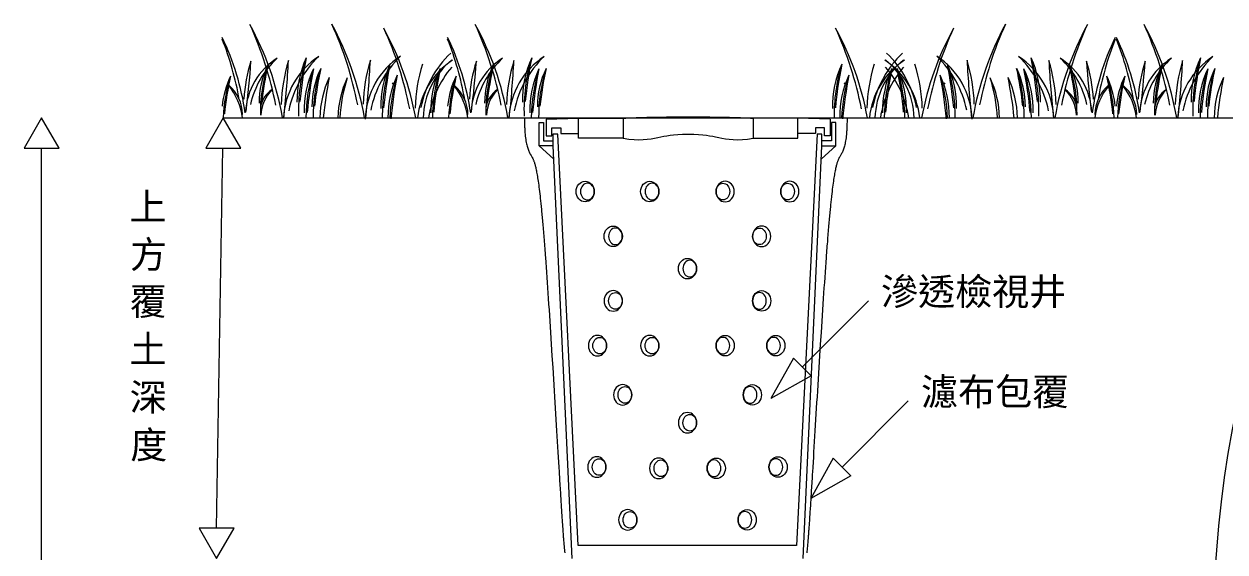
# Model space of a CAD drawing. Header units: millimetres. Extents: x 5208 to 9408, y 10 to 2980.
# Drawn here: x 6445 to 7330, y 1261 to 1649 of the extents above; entities that cross this region are included whole.
import ezdxf

# ---------------------------------------------------------------- set-up
doc = ezdxf.new("R2010")
doc.units = ezdxf.units.MM
doc.styles.add('微軟正黑體-20', font='Microsoft JhengHei.ttf', dxfattribs={"height": 20})

msp = doc.modelspace()

# ---------------------------------------------------------------- linework, layer by layer
at = {"lineweight": 5}
for p, q in [((6457.9, 1580.49), (6444.99, 1558.13)), ((6470.81, 1558.13), (6457.9, 1580.49)), ((6591.73, 1580.49), (6578.83, 1558.13)), ((6591.73, 1580.49), (7427.75, 1580.49)), ((6604.64, 1558.13), (6591.73, 1580.49)), ((6813.71, 1580.07), (6813.72, 1579.07)), ((6813.72, 1579.07), (6813.72, 1578.1)), ((6813.72, 1578.1), (6813.74, 1577.15)), ((6813.74, 1577.15), (6813.75, 1576.23)), ((6813.75, 1576.23), (6813.78, 1575.33)), ((6813.78, 1575.33), (6813.8, 1574.46)), ((6824.5, 1559.89), (6824.5, 1577.05)), ((6824.5, 1577.05), (6827.8, 1577.05)), ((6827.8, 1577.05), (6827.8, 1563.46)), ((6829.7, 1579.53), (6853.61, 1580.19)), ((6829.7, 1579.53), (6829.7, 1568.19)), ((6853.61, 1580.19), (6886.34, 1580.19)), ((6853.61, 1565.38), (6853.61, 1580.19)), ((6886.34, 1580.19), (6886.34, 1565.38)), ((7015.05, 1580.19), (6982.31, 1580.19)), ((6982.31, 1580.19), (6982.31, 1565.38)), ((7038.95, 1579.53), (7015.05, 1580.19)), ((7015.05, 1565.38), (7015.05, 1580.19)), ((7038.95, 1579.53), (7038.95, 1568.19)), ((7043.08, 1577.05), (7039.78, 1577.05)), ((7039.78, 1577.05), (7039.78, 1563.46)), ((7043.08, 1559.89), (7043.08, 1577.05)), ((7051.29, 1575.33), (7051.26, 1574.46)), ((7051.31, 1576.23), (7051.29, 1575.33)), ((7051.33, 1577.15), (7051.31, 1576.23)), ((7051.34, 1578.1), (7051.33, 1577.15)), ((7051.35, 1579.07), (7051.34, 1578.1)), ((7051.35, 1580.07), (7051.35, 1579.07)), ((6813.8, 1574.46), (6813.83, 1573.61)), ((6813.83, 1573.61), (6813.87, 1572.78)), ((6813.87, 1572.78), (6813.91, 1571.98)), ((6813.91, 1571.98), (6813.96, 1571.19)), ((6813.96, 1571.19), (6814.01, 1570.44)), ((6814.01, 1570.44), (6814.06, 1569.7)), ((6814.06, 1569.7), (6814.18, 1568.28)), ((6814.18, 1568.28), (6814.31, 1566.95)), ((6814.31, 1566.95), (6814.46, 1565.7)), ((6829.7, 1568.19), (6829.7, 1567.2)), ((6829.7, 1567.2), (6833.86, 1567.2)), ((6833.86, 1567.2), (6833.86, 1573.12)), ((6833.86, 1573.12), (6840.56, 1573.12)), ((6838.25, 1568.37), (6834.68, 1568.37)), ((6834.68, 1568.37), (6834.68, 1559.89)), ((6853.38, 1265.64), (6838.25, 1568.37)), ((6840.56, 1573.12), (6840.56, 1568.92)), ((6840.56, 1568.92), (6853.61, 1568.92)), ((7029.32, 1568.37), (7014.19, 1265.64)), ((7028.1, 1568.92), (7015.05, 1568.92)), ((7034.79, 1573.12), (7028.1, 1573.12)), ((7028.1, 1573.12), (7028.1, 1568.92)), ((7032.89, 1568.37), (7029.32, 1568.37)), ((7032.89, 1559.89), (7032.89, 1568.37)), ((7034.79, 1567.2), (7034.79, 1573.12)), ((7038.95, 1567.2), (7034.79, 1567.2)), ((7038.95, 1568.19), (7038.95, 1567.2)), ((7050.75, 1566.95), (7050.6, 1565.7)), ((7050.88, 1568.28), (7050.75, 1566.95)), ((7051, 1569.7), (7050.88, 1568.28)), ((7051.06, 1570.44), (7051, 1569.7)), ((7051.11, 1571.19), (7051.06, 1570.44)), ((7051.15, 1571.98), (7051.11, 1571.19)), ((7051.19, 1572.78), (7051.15, 1571.98)), ((7051.23, 1573.61), (7051.19, 1572.78)), ((7051.26, 1574.46), (7051.23, 1573.61)), ((6444.99, 1558.13), (6470.81, 1558.13)), ((6457.9, 629.42), (6457.9, 1558.13)), ((6578.83, 1558.13), (6604.64, 1558.13)), ((6586.9, 1278.26), (6591.4, 1558.13)), ((6814.46, 1565.7), (6814.62, 1564.52)), ((6814.62, 1564.52), (6814.8, 1563.41)), ((6814.8, 1563.41), (6814.99, 1562.36)), ((6814.99, 1562.36), (6815.19, 1561.38)), ((6815.19, 1561.38), (6815.4, 1560.46)), ((6815.4, 1560.46), (6815.63, 1559.59)), ((6815.63, 1559.59), (6815.86, 1558.77)), ((6815.86, 1558.77), (6816.1, 1558.01)), ((6816.1, 1558.01), (6816.35, 1557.28)), ((6816.35, 1557.28), (6816.61, 1556.6)), ((6834.68, 1559.89), (6824.5, 1559.89)), ((6824.5, 1559.89), (6835.13, 1550.19)), ((6827.8, 1563.46), (6834.68, 1563.46)), ((6834.68, 1559.89), (6848.62, 1255.91)), ((6886.34, 1565.38), (6853.61, 1565.38)), ((6982.31, 1565.38), (7015.05, 1565.38)), ((7018.95, 1255.91), (7032.89, 1559.89)), ((7043.08, 1559.89), (7032.45, 1550.19)), ((7039.78, 1563.46), (7032.89, 1563.46)), ((7032.89, 1559.89), (7043.08, 1559.89)), ((7048.71, 1557.28), (7048.45, 1556.6)), ((7048.96, 1558.01), (7048.71, 1557.28)), ((7049.2, 1558.77), (7048.96, 1558.01)), ((7049.43, 1559.59), (7049.2, 1558.77)), ((7049.66, 1560.46), (7049.43, 1559.59)), ((7049.87, 1561.38), (7049.66, 1560.46)), ((7050.07, 1562.36), (7049.87, 1561.38)), ((7050.26, 1563.41), (7050.07, 1562.36)), ((7050.44, 1564.52), (7050.26, 1563.41)), ((7050.6, 1565.7), (7050.44, 1564.52)), ((6816.61, 1556.6), (6816.87, 1555.96)), ((6816.87, 1555.96), (6817.14, 1555.35)), ((6817.14, 1555.35), (6817.42, 1554.77)), ((6817.42, 1554.77), (6817.7, 1554.22)), ((6817.7, 1554.22), (6817.98, 1553.69)), ((6817.98, 1553.69), (6818.56, 1552.68)), ((6818.56, 1552.68), (6819.14, 1551.69)), ((6819.14, 1551.69), (6819.44, 1551.16)), ((6819.44, 1551.16), (6819.74, 1550.59)), ((6819.74, 1550.59), (6820.04, 1549.95)), ((6820.04, 1549.95), (6820.2, 1549.6)), ((6820.2, 1549.6), (6820.35, 1549.23)), ((6820.35, 1549.23), (6820.51, 1548.83)), ((6820.51, 1548.83), (6820.67, 1548.41)), ((6820.67, 1548.41), (6820.82, 1547.96)), ((7044.4, 1548.41), (7044.24, 1547.96)), ((7044.55, 1548.83), (7044.4, 1548.41)), ((7044.71, 1549.23), (7044.55, 1548.83)), ((7044.86, 1549.6), (7044.71, 1549.23)), ((7045.02, 1549.95), (7044.86, 1549.6)), ((7045.32, 1550.59), (7045.02, 1549.95)), ((7045.62, 1551.16), (7045.32, 1550.59)), ((7045.92, 1551.69), (7045.62, 1551.16)), ((7046.51, 1552.68), (7045.92, 1551.69)), ((7047.08, 1553.69), (7046.51, 1552.68)), ((7047.36, 1554.22), (7047.08, 1553.69)), ((7047.64, 1554.77), (7047.36, 1554.22)), ((7047.92, 1555.35), (7047.64, 1554.77)), ((7048.19, 1555.96), (7047.92, 1555.35)), ((7048.45, 1556.6), (7048.19, 1555.96)), ((6820.82, 1547.96), (6820.98, 1547.48)), ((6820.98, 1547.48), (6821.15, 1546.96)), ((6821.15, 1546.96), (6821.31, 1546.41)), ((6821.31, 1546.41), (6821.47, 1545.82)), ((6821.47, 1545.82), (6821.64, 1545.19)), ((6821.64, 1545.19), (6821.81, 1544.52)), ((6821.81, 1544.52), (6821.98, 1543.8)), ((6821.98, 1543.8), (6822.15, 1543.04)), ((6822.15, 1543.04), (6822.32, 1542.23)), ((6822.32, 1542.23), (6822.49, 1541.36)), ((6822.49, 1541.36), (6822.67, 1540.45)), ((6822.67, 1540.45), (6822.85, 1539.48)), ((7042.39, 1540.45), (7042.21, 1539.48)), ((7042.57, 1541.36), (7042.39, 1540.45)), ((7042.74, 1542.23), (7042.57, 1541.36)), ((7042.92, 1543.04), (7042.74, 1542.23)), ((7043.09, 1543.8), (7042.92, 1543.04)), ((7043.26, 1544.52), (7043.09, 1543.8)), ((7043.42, 1545.19), (7043.26, 1544.52)), ((7043.59, 1545.82), (7043.42, 1545.19)), ((7043.75, 1546.41), (7043.59, 1545.82)), ((7043.92, 1546.96), (7043.75, 1546.41)), ((7044.08, 1547.48), (7043.92, 1546.96)), ((7044.24, 1547.96), (7044.08, 1547.48)), ((6822.85, 1539.48), (6823.03, 1538.45)), ((6823.03, 1538.45), (6823.21, 1537.36)), ((6823.21, 1537.36), (6823.4, 1536.21)), ((6823.4, 1536.21), (6823.58, 1534.99)), ((6823.58, 1534.99), (6823.77, 1533.71)), ((6823.77, 1533.71), (6823.96, 1532.36)), ((6823.96, 1532.36), (6824.16, 1530.94)), ((6824.16, 1530.94), (6824.35, 1529.45)), ((7040.9, 1530.94), (7040.71, 1529.45)), ((7041.1, 1532.36), (7040.9, 1530.94)), ((7041.29, 1533.71), (7041.1, 1532.36)), ((7041.48, 1534.99), (7041.29, 1533.71)), ((7041.67, 1536.21), (7041.48, 1534.99)), ((7041.85, 1537.36), (7041.67, 1536.21)), ((7042.03, 1538.45), (7041.85, 1537.36)), ((7042.21, 1539.48), (7042.03, 1538.45)), ((6824.35, 1529.45), (6824.55, 1527.88)), ((6824.55, 1527.88), (6824.75, 1526.24)), ((6824.75, 1526.24), (6824.96, 1524.51)), ((6824.96, 1524.51), (6825.16, 1522.71)), ((6825.16, 1522.71), (6825.27, 1521.77)), ((7039.9, 1522.71), (7039.79, 1521.77)), ((7040.1, 1524.51), (7039.9, 1522.71)), ((7040.31, 1526.24), (7040.1, 1524.51)), ((7040.51, 1527.88), (7040.31, 1526.24)), ((7040.71, 1529.45), (7040.51, 1527.88)), ((6825.27, 1521.77), (6825.37, 1520.81)), ((6825.37, 1520.81), (6825.48, 1519.84)), ((6825.48, 1519.84), (6825.59, 1518.84)), ((6825.59, 1518.84), (6825.69, 1517.82)), ((6825.69, 1517.82), (6825.8, 1516.77)), ((6825.8, 1516.77), (6825.91, 1515.71)), ((6825.91, 1515.71), (6826.02, 1514.62)), ((6826.02, 1514.62), (6826.13, 1513.51)), ((6826.13, 1513.51), (6826.24, 1512.37)), ((7038.93, 1513.51), (7038.82, 1512.37)), ((7039.04, 1514.62), (7038.93, 1513.51)), ((7039.15, 1515.71), (7039.04, 1514.62)), ((7039.26, 1516.77), (7039.15, 1515.71)), ((7039.37, 1517.82), (7039.26, 1516.77)), ((7039.48, 1518.84), (7039.37, 1517.82)), ((7039.58, 1519.84), (7039.48, 1518.84)), ((7039.69, 1520.81), (7039.58, 1519.84)), ((7039.79, 1521.77), (7039.69, 1520.81)), ((6826.24, 1512.37), (6826.35, 1511.21)), ((6826.35, 1511.21), (6826.46, 1510.03)), ((6826.46, 1510.03), (6826.57, 1508.82)), ((6826.57, 1508.82), (6826.69, 1507.59)), ((6826.69, 1507.59), (6826.8, 1506.33)), ((6826.8, 1506.33), (6826.92, 1505.05)), ((6826.92, 1505.05), (6827.03, 1503.74)), ((7038.14, 1505.05), (7038.03, 1503.74)), ((7038.26, 1506.33), (7038.14, 1505.05)), ((7038.37, 1507.59), (7038.26, 1506.33)), ((7038.49, 1508.82), (7038.37, 1507.59)), ((7038.6, 1510.03), (7038.49, 1508.82)), ((7038.71, 1511.21), (7038.6, 1510.03)), ((7038.82, 1512.37), (7038.71, 1511.21)), ((6827.03, 1503.74), (6827.15, 1502.41)), ((6827.15, 1502.41), (6827.27, 1501.05)), ((6827.27, 1501.05), (6827.39, 1499.66)), ((6827.39, 1499.66), (6827.5, 1498.25)), ((6827.5, 1498.25), (6827.62, 1496.81)), ((6827.62, 1496.81), (6827.75, 1495.35)), ((6827.75, 1495.35), (6827.87, 1493.86)), ((7037.32, 1495.35), (7037.2, 1493.86)), ((7037.44, 1496.81), (7037.32, 1495.35)), ((7037.56, 1498.25), (7037.44, 1496.81)), ((7037.68, 1499.66), (7037.56, 1498.25)), ((7037.79, 1501.05), (7037.68, 1499.66)), ((7037.91, 1502.41), (7037.79, 1501.05)), ((7038.03, 1503.74), (7037.91, 1502.41)), ((6827.87, 1493.86), (6827.99, 1492.34)), ((6827.99, 1492.34), (6828.11, 1490.79)), ((6828.11, 1490.79), (6828.24, 1489.22)), ((6828.24, 1489.22), (6828.36, 1487.63)), ((6828.36, 1487.63), (6828.49, 1486.01)), ((7036.7, 1487.63), (7036.58, 1486.01)), ((7036.83, 1489.22), (7036.7, 1487.63)), ((7036.95, 1490.79), (7036.83, 1489.22)), ((7037.07, 1492.34), (7036.95, 1490.79)), ((7037.2, 1493.86), (7037.07, 1492.34)), ((6828.49, 1486.01), (6828.61, 1484.36)), ((6828.61, 1484.36), (6828.74, 1482.69)), ((6828.74, 1482.69), (6828.87, 1481.01)), ((6828.87, 1481.01), (6828.99, 1479.29)), ((6828.99, 1479.29), (6829.12, 1477.56)), ((7036.07, 1479.29), (7035.94, 1477.56)), ((7036.2, 1481.01), (7036.07, 1479.29)), ((7036.32, 1482.69), (7036.2, 1481.01)), ((7036.45, 1484.36), (7036.32, 1482.69)), ((7036.58, 1486.01), (7036.45, 1484.36)), ((6829.12, 1477.56), (6829.38, 1474.03)), ((6829.38, 1474.03), (6829.64, 1470.42)), ((6829.64, 1470.42), (6829.91, 1466.73)), ((7035.42, 1470.42), (7035.16, 1466.73)), ((7035.68, 1474.03), (7035.42, 1470.42)), ((7035.94, 1477.56), (7035.68, 1474.03)), ((6829.91, 1466.73), (6830.17, 1462.97)), ((6830.17, 1462.97), (6830.44, 1459.14)), ((7034.89, 1462.97), (7034.63, 1459.14)), ((7035.16, 1466.73), (7034.89, 1462.97)), ((6830.44, 1459.14), (6830.7, 1455.26)), ((6830.7, 1455.26), (6830.97, 1451.31)), ((6830.97, 1451.31), (6831.24, 1447.3)), ((7034.09, 1451.31), (7033.82, 1447.3)), ((7034.36, 1455.26), (7034.09, 1451.31)), ((7034.63, 1459.14), (7034.36, 1455.26)), ((6831.24, 1447.3), (6831.52, 1443.25)), ((6831.52, 1443.25), (6831.79, 1439.15)), ((7018.34, 1396.91), (7067.06, 1445.63)), ((7033.55, 1443.25), (7033.28, 1439.15)), ((7033.82, 1447.3), (7033.55, 1443.25)), ((6831.79, 1439.15), (6832.06, 1435.01)), ((6832.06, 1435.01), (6832.33, 1430.83)), ((7033, 1435.01), (7032.73, 1430.83)), ((7033.28, 1439.15), (7033, 1435.01)), ((6832.33, 1430.83), (6832.61, 1426.62)), ((6832.61, 1426.62), (6832.88, 1422.38)), ((7032.46, 1426.62), (7032.18, 1422.38)), ((7032.73, 1430.83), (7032.46, 1426.62)), ((6832.88, 1422.38), (6833.42, 1413.84)), ((7032.18, 1422.38), (7031.64, 1413.84)), ((6833.42, 1413.84), (6833.97, 1405.23)), ((7031.64, 1413.84), (7031.09, 1405.23)), ((6833.97, 1405.23), (6834.51, 1396.59)), ((7011.86, 1403.39), (6995.29, 1373.86)), ((7024.82, 1390.43), (7011.86, 1403.39)), ((7031.09, 1405.23), (7030.55, 1396.59)), ((6834.51, 1396.59), (6835.04, 1387.95)), ((7024.82, 1390.43), (6995.29, 1373.86)), ((7030.55, 1396.59), (7030.02, 1387.95)), ((6835.04, 1387.95), (6835.57, 1379.36)), ((7030.02, 1387.95), (7029.49, 1379.36)), ((6835.57, 1379.36), (6835.83, 1375.09)), ((6835.83, 1375.09), (6836.09, 1370.85)), ((7029.23, 1375.09), (7028.97, 1370.85)), ((7029.49, 1379.36), (7029.23, 1375.09)), ((7047.71, 1323.34), (7096.43, 1372.06)), ((6836.09, 1370.85), (6836.35, 1366.63)), ((6836.35, 1366.63), (6836.61, 1362.44)), ((7028.71, 1366.63), (7028.46, 1362.44)), ((7028.97, 1370.85), (7028.71, 1366.63)), ((6836.61, 1362.44), (6836.86, 1358.29)), ((6836.86, 1358.29), (6837.11, 1354.18)), ((6837.11, 1354.18), (6837.36, 1350.11)), ((7027.95, 1354.18), (7027.71, 1350.11)), ((7028.2, 1358.29), (7027.95, 1354.18)), ((7028.46, 1362.44), (7028.2, 1358.29)), ((6837.36, 1350.11), (6837.6, 1346.09)), ((6837.6, 1346.09), (6837.84, 1342.13)), ((7027.46, 1346.09), (7027.22, 1342.13)), ((7027.71, 1350.11), (7027.46, 1346.09)), ((6837.84, 1342.13), (6838.08, 1338.22)), ((6838.08, 1338.22), (6838.31, 1334.38)), ((7026.99, 1338.22), (7026.75, 1334.38)), ((7027.22, 1342.13), (7026.99, 1338.22)), ((6838.31, 1334.38), (6838.54, 1330.6)), ((6838.54, 1330.6), (6838.76, 1326.89)), ((7041.23, 1329.82), (7024.66, 1300.29)), ((7026.52, 1330.6), (7026.3, 1326.89)), ((7026.75, 1334.38), (7026.52, 1330.6)), ((7054.19, 1316.86), (7041.23, 1329.82)), ((6838.76, 1326.89), (6838.98, 1323.26)), ((6838.98, 1323.26), (6839.2, 1319.71)), ((6839.2, 1319.71), (6839.31, 1317.96)), ((7025.86, 1319.71), (7025.75, 1317.96)), ((7026.08, 1323.26), (7025.86, 1319.71)), ((7026.3, 1326.89), (7026.08, 1323.26)), ((6839.31, 1317.96), (6839.41, 1316.24)), ((6839.41, 1316.24), (6839.52, 1314.54)), ((6839.52, 1314.54), (6839.62, 1312.86)), ((6839.62, 1312.86), (6839.72, 1311.2)), ((6839.72, 1311.2), (6839.82, 1309.57)), ((6839.82, 1309.57), (6839.92, 1307.96)), ((7054.19, 1316.86), (7024.66, 1300.29)), ((7025.24, 1309.57), (7025.14, 1307.96)), ((7025.34, 1311.2), (7025.24, 1309.57)), ((7025.44, 1312.86), (7025.34, 1311.2)), ((7025.54, 1314.54), (7025.44, 1312.86)), ((7025.65, 1316.24), (7025.54, 1314.54)), ((7025.75, 1317.96), (7025.65, 1316.24)), ((6839.92, 1307.96), (6840.02, 1306.37)), ((6840.02, 1306.37), (6840.12, 1304.81)), ((6840.12, 1304.81), (6840.21, 1303.28)), ((6840.21, 1303.28), (6840.31, 1301.77)), ((6840.31, 1301.77), (6840.4, 1300.29)), ((7024.76, 1301.77), (7024.66, 1300.29)), ((7024.85, 1303.28), (7024.76, 1301.77)), ((7024.95, 1304.81), (7024.85, 1303.28)), ((7025.04, 1306.37), (7024.95, 1304.81)), ((7025.14, 1307.96), (7025.04, 1306.37)), ((6840.4, 1300.29), (6840.49, 1298.84)), ((6840.49, 1298.84), (6840.58, 1297.41)), ((6840.58, 1297.41), (6840.67, 1296.02)), ((6840.67, 1296.02), (6840.76, 1294.65)), ((6840.76, 1294.65), (6840.84, 1293.3)), ((6840.84, 1293.3), (6840.93, 1291.99)), ((6840.93, 1291.99), (6841.01, 1290.7)), ((7024.14, 1291.99), (7024.05, 1290.7)), ((7024.22, 1293.3), (7024.14, 1291.99)), ((7024.31, 1294.65), (7024.22, 1293.3)), ((7024.39, 1296.02), (7024.31, 1294.65)), ((7024.48, 1297.41), (7024.39, 1296.02)), ((7024.57, 1298.84), (7024.48, 1297.41)), ((7024.66, 1300.29), (7024.57, 1298.84)), ((6841.01, 1290.7), (6841.09, 1289.44)), ((6841.09, 1289.44), (6841.17, 1288.2)), ((6841.17, 1288.2), (6841.25, 1286.99)), ((6841.25, 1286.99), (6841.33, 1285.8)), ((6841.33, 1285.8), (6841.41, 1284.65)), ((6841.41, 1284.65), (6841.48, 1283.51)), ((6841.48, 1283.51), (6841.56, 1282.4)), ((7023.58, 1283.51), (7023.5, 1282.4)), ((7023.66, 1284.65), (7023.58, 1283.51)), ((7023.73, 1285.8), (7023.66, 1284.65)), ((7023.81, 1286.99), (7023.73, 1285.8)), ((7023.89, 1288.2), (7023.81, 1286.99)), ((7023.97, 1289.44), (7023.89, 1288.2)), ((7024.05, 1290.7), (7023.97, 1289.44)), ((6599.81, 1278.26), (6574, 1278.26)), ((6574, 1278.26), (6586.9, 1255.91)), ((6586.9, 1255.91), (6599.81, 1278.26)), ((6841.56, 1282.4), (6841.63, 1281.32)), ((6841.63, 1281.32), (6841.7, 1280.25)), ((6841.7, 1280.25), (6841.78, 1279.22)), ((6841.78, 1279.22), (6841.85, 1278.2)), ((6841.85, 1278.2), (6841.92, 1277.21)), ((6841.92, 1277.21), (6841.99, 1276.25)), ((6841.99, 1276.25), (6842.06, 1275.3)), ((6842.06, 1275.3), (6842.12, 1274.38)), ((6842.12, 1274.38), (6842.19, 1273.48)), ((7022.94, 1274.38), (7022.87, 1273.48)), ((7023.01, 1275.3), (7022.94, 1274.38)), ((7023.07, 1276.25), (7023.01, 1275.3)), ((7023.14, 1277.21), (7023.07, 1276.25)), ((7023.21, 1278.2), (7023.14, 1277.21)), ((7023.29, 1279.22), (7023.21, 1278.2)), ((7023.36, 1280.25), (7023.29, 1279.22)), ((7023.43, 1281.32), (7023.36, 1280.25)), ((7023.5, 1282.4), (7023.43, 1281.32)), ((6842.19, 1273.48), (6842.26, 1272.6)), ((6842.26, 1272.6), (6842.32, 1271.75)), ((6842.32, 1271.75), (6842.39, 1270.92)), ((6842.39, 1270.92), (6842.51, 1269.31)), ((6842.51, 1269.31), (6842.64, 1267.79)), ((6842.64, 1267.79), (6842.76, 1266.35)), ((6842.76, 1266.35), (6842.88, 1264.98)), ((6933.79, 1265.64), (6853.38, 1265.64)), ((7014.19, 1265.64), (6933.79, 1265.64)), ((7022.3, 1266.35), (7022.18, 1264.98)), ((7022.42, 1267.79), (7022.3, 1266.35)), ((7022.55, 1269.31), (7022.42, 1267.79)), ((7022.68, 1270.92), (7022.55, 1269.31)), ((7022.74, 1271.75), (7022.68, 1270.92)), ((7022.81, 1272.6), (7022.74, 1271.75)), ((7022.87, 1273.48), (7022.81, 1272.6)), ((6842.88, 1264.98), (6843, 1263.7)), ((6843, 1263.7), (6843.12, 1262.49)), ((6843.12, 1262.49), (6843.24, 1261.34)), ((6843.24, 1261.34), (6843.35, 1260.27)), ((7021.82, 1261.34), (7021.71, 1260.27)), ((7021.94, 1262.49), (7021.82, 1261.34)), ((7022.06, 1263.7), (7021.94, 1262.49)), ((7022.18, 1264.98), (7022.06, 1263.7))]:
    msp.add_line(p, q, dxfattribs=at)
for centre, radius, start, end in [((6365.68, 1537.49), 269.92, 11.17005, 24.4499), ((6416.17, 1542.43), 222.52, 9.84869, 28.6766), ((6426.03, 1537.78), 269.92, 11.17005, 24.4499), ((6476.52, 1542.71), 222.52, 9.77355, 28.6766), ((6464.35, 1534.81), 269.92, 11.17005, 24.4499), ((6514.83, 1539.74), 222.52, 10.55083, 28.6766), ((6531.77, 1537.49), 269.92, 11.17005, 24.4499), ((6582.25, 1542.43), 222.52, 9.84869, 28.6766), ((6797.17, 1534.81), 269.92, 11.17005, 24.4499), ((6847.65, 1539.74), 222.52, 10.55083, 28.6766), ((7325.05, 1539.74), 222.52, 151.3234, 169.44917), ((7375.54, 1534.81), 269.92, 155.5501, 168.82995), ((7363.37, 1542.71), 222.52, 151.3234, 170.22645), ((7413.85, 1537.78), 269.92, 155.5501, 168.82995), ((7423.72, 1542.43), 222.52, 151.3234, 170.15131), ((7474.2, 1537.49), 269.92, 155.5501, 168.82995), ((7024.48, 1537.49), 269.92, 11.17005, 24.4499), ((7074.96, 1542.43), 222.52, 9.84869, 28.6766), ((6417.72, 1556.39), 192.26, 8.26467, 25.66246), ((6374.03, 1552.92), 233.21, 10.11869, 21.49822), ((6583.81, 1556.39), 192.26, 8.26467, 25.66246), ((6540.12, 1552.92), 233.21, 10.11869, 21.49822), ((7422.16, 1556.39), 192.26, 154.33754, 171.73533), ((7465.85, 1552.92), 233.21, 158.50178, 169.88131), ((7076.51, 1556.39), 192.26, 8.26467, 25.66246), ((7032.83, 1552.92), 233.21, 10.11869, 21.49822), ((6716.09, 1588.37), 109.23, 162.03618, 176.90811), ((6658, 1582.15), 49.82, 122.15893, 177.08887), ((6015.69, 1662.59), 597.87, 352.57783, 356.11348), ((6675.76, 1576.04), 65.51, 132.51892, 167.50781), ((6681.17, 1591.58), 62.96, 153.9238, 180.36622), ((6732.58, 1584.28), 113.49, 162.04922, 180.97086), ((6883.37, 1562.5), 264.91, 167.62813, 173.70762), ((6760.76, 1585.78), 126.42, 163.08754, 177.95947), ((6693.68, 1577.34), 57.66, 123.21029, 176.86786), ((5948.68, 1656.78), 691.97, 353.62919, 357.16484), ((6714.35, 1570.65), 75.82, 133.57028, 168.55916), ((6718.95, 1593.72), 72.87, 154.97516, 181.41758), ((6778.61, 1586.36), 131.36, 163.10057, 182.02222), ((6953.56, 1564.35), 306.6, 168.67949, 174.75897), ((6821.11, 1586.07), 126.42, 163.08754, 177.95947), ((6754.02, 1577.63), 57.66, 123.21029, 178.14022), ((6009.03, 1657.07), 691.97, 353.62919, 357.16484), ((6774.7, 1570.93), 75.82, 133.57028, 168.55916), ((6780.63, 1589.04), 72.87, 154.97516, 181.41758), ((6840.29, 1581.68), 131.36, 163.10057, 180.51831), ((7015.24, 1559.68), 306.6, 168.67949, 174.75897), ((6859.42, 1583.09), 126.42, 163.08754, 177.95947), ((6792.34, 1574.65), 57.66, 123.21029, 174.19267), ((6811.64, 1573.08), 75.82, 133.57028, 168.55916), ((6796.72, 1578.55), 57.66, 129.4517, 178.07006), ((6882.17, 1588.37), 109.23, 162.03618, 176.90811), ((6824.09, 1582.15), 49.82, 122.15893, 177.08887), ((6181.78, 1662.59), 597.87, 352.57783, 356.11348), ((6841.84, 1576.04), 65.51, 132.51892, 167.50781), ((6847.25, 1591.58), 62.96, 153.9238, 180.36622), ((6898.67, 1584.28), 113.49, 162.04922, 180.97086), ((7049.46, 1562.5), 264.91, 167.62813, 173.70762), ((6926.85, 1585.78), 126.42, 163.08754, 177.95947), ((6859.76, 1577.34), 57.66, 123.21029, 176.86786), ((6114.76, 1656.78), 691.97, 353.62919, 357.16484), ((6880.44, 1570.65), 75.82, 133.57028, 168.55916), ((6885.04, 1593.72), 72.87, 154.97516, 181.41758), ((6944.7, 1586.36), 131.36, 163.10057, 182.02222), ((7119.65, 1564.35), 306.6, 168.67949, 174.75897), ((7113.46, 1589.04), 72.87, 154.97516, 181.41758), ((7173.11, 1581.68), 131.36, 163.10057, 180.51831), ((7348.07, 1559.68), 306.6, 168.67949, 174.75897), ((7192.25, 1583.09), 126.42, 163.08754, 177.95947), ((7125.16, 1574.65), 57.66, 123.21029, 174.19267), ((7144.47, 1573.08), 75.82, 133.57028, 168.55916), ((7129.55, 1578.55), 57.66, 129.4517, 178.07006), ((7047.55, 1574.65), 57.66, 5.80733, 56.78971), ((7043.16, 1578.55), 57.66, 1.92994, 50.5483), ((7028.24, 1573.08), 75.82, 11.44084, 46.42972), ((6980.46, 1583.09), 126.42, 2.04053, 16.91246), ((7085.86, 1577.63), 57.66, 1.85978, 56.78971), ((7065.18, 1570.93), 75.82, 11.44084, 46.42972), ((6999.6, 1581.68), 131.36, 359.48169, 16.89943), ((7059.25, 1589.04), 72.87, 358.58242, 25.02484), ((6824.64, 1559.68), 306.6, 5.24103, 11.32051), ((7018.78, 1586.07), 126.42, 2.04053, 16.91246), ((7830.86, 1657.07), 691.97, 182.83516, 186.37081), ((7146.21, 1577.34), 57.66, 3.13214, 56.78971), ((7125.53, 1570.65), 75.82, 11.44084, 46.42972), ((7061.27, 1586.36), 131.36, 357.97778, 16.89943), ((7120.93, 1593.72), 72.87, 358.58242, 25.02484), ((6886.32, 1564.35), 306.6, 5.24103, 11.32051), ((7079.12, 1585.78), 126.42, 2.04053, 16.91246), ((7891.21, 1656.78), 691.97, 182.83516, 186.37081), ((7181.88, 1582.15), 49.82, 2.91113, 57.84107), ((7164.13, 1576.04), 65.51, 12.49219, 47.48108), ((7107.3, 1584.28), 113.49, 359.02914, 17.95078), ((7158.72, 1591.58), 62.96, 359.63378, 26.0762), ((6956.51, 1562.5), 264.91, 6.29238, 12.37187), ((7123.8, 1588.37), 109.23, 3.09189, 17.96382), ((7824.19, 1662.59), 597.87, 183.88652, 187.42217), ((7374.88, 1588.37), 109.23, 162.03618, 176.90811), ((7316.79, 1582.15), 49.82, 122.15893, 177.08887), ((6674.48, 1662.59), 597.87, 352.57783, 356.11348), ((7334.55, 1576.04), 65.51, 132.51892, 167.50781), ((7339.96, 1591.58), 62.96, 153.9238, 180.36622), ((7391.38, 1584.28), 113.49, 162.04922, 180.97086), ((7542.16, 1562.5), 264.91, 167.62813, 173.70762), ((7419.55, 1585.78), 126.42, 163.08754, 177.95947), ((7352.47, 1577.34), 57.66, 123.21029, 176.86786), ((6607.47, 1656.78), 691.97, 353.62919, 357.16484), ((7373.15, 1570.65), 75.82, 133.57028, 168.55916), ((7377.75, 1593.72), 72.87, 154.97516, 181.41758), ((7437.4, 1586.36), 131.36, 163.10057, 182.02222), ((7612.35, 1564.35), 306.6, 168.67949, 174.75897), ((6653.72, 1583.4), 62.96, 153.9238, 174.86747), ((6705.14, 1576.09), 113.49, 162.04922, 177.7803), ((6855.93, 1554.31), 264.91, 167.62813, 173.70762), ((6724.31, 1585.81), 72.87, 154.97516, 181.41758), ((6783.97, 1578.45), 131.36, 163.10057, 179.11081), ((6958.92, 1556.45), 306.6, 168.67949, 174.75897), ((6720.11, 1589.05), 62.96, 153.9238, 180.36622), ((6771.53, 1581.75), 113.49, 162.04922, 180.97086), ((6922.31, 1559.97), 264.91, 167.62813, 173.70762), ((6785.99, 1581.13), 72.87, 154.97516, 180.50582), ((6845.65, 1573.77), 131.36, 163.10057, 177.06898), ((7020.6, 1551.77), 306.6, 168.67949, 174.75897), ((6818.01, 1568.9), 75.82, 139.81169, 171.20636), ((6817.57, 1585.94), 72.87, 154.97516, 181.41758), ((6877.23, 1578.58), 131.36, 163.10057, 179.16844), ((7052.18, 1556.58), 306.6, 168.67949, 174.75897), ((6819.81, 1583.4), 62.96, 153.9238, 174.86747), ((6871.23, 1576.09), 113.49, 162.04922, 177.7803), ((7022.01, 1554.31), 264.91, 167.62813, 173.70762), ((6890.4, 1585.81), 72.87, 154.97516, 181.41758), ((6950.05, 1578.45), 131.36, 163.10057, 179.11081), ((7125.01, 1556.45), 306.6, 168.67949, 174.75897), ((6886.2, 1589.05), 62.96, 153.9238, 180.36622), ((6937.62, 1581.75), 113.49, 162.04922, 180.97086), ((7088.4, 1559.97), 264.91, 167.62813, 173.70762), ((7118.81, 1581.13), 72.87, 154.97516, 180.50582), ((7178.47, 1573.77), 131.36, 163.10057, 177.06898), ((7353.42, 1551.77), 306.6, 168.67949, 174.75897), ((7150.83, 1568.9), 75.82, 139.81169, 171.20636), ((7150.4, 1585.94), 72.87, 154.97516, 181.41758), ((7210.05, 1578.58), 131.36, 163.10057, 179.16844), ((7385.01, 1556.58), 306.6, 168.67949, 174.75897), ((7021.88, 1568.9), 75.82, 8.79364, 40.18831), ((6962.66, 1578.58), 131.36, 0.83156, 16.89943), ((7022.31, 1585.94), 72.87, 358.58242, 25.02484), ((6787.7, 1556.58), 306.6, 5.24103, 11.32051), ((7053.89, 1581.13), 72.87, 359.49418, 25.02484), ((6994.24, 1573.77), 131.36, 2.93102, 16.89943), ((6819.29, 1551.77), 306.6, 5.24103, 11.32051), ((7068.35, 1581.75), 113.49, 359.02914, 17.95078), ((7119.77, 1589.05), 62.96, 359.63378, 26.0762), ((6917.57, 1559.97), 264.91, 6.29238, 12.37187), ((7115.57, 1585.81), 72.87, 358.58242, 25.02484), ((7055.92, 1578.45), 131.36, 0.88919, 16.89943), ((6880.96, 1556.45), 306.6, 5.24103, 11.32051), ((7186.16, 1583.4), 62.96, 5.13253, 26.0762), ((7134.74, 1576.09), 113.49, 2.2197, 17.95078), ((6983.96, 1554.31), 264.91, 6.29238, 12.37187), ((7312.52, 1583.4), 62.96, 153.9238, 174.86747), ((7363.94, 1576.09), 113.49, 162.04922, 177.7803), ((7514.72, 1554.31), 264.91, 167.62813, 173.70762), ((7383.1, 1585.81), 72.87, 154.97516, 181.41758), ((7442.76, 1578.45), 131.36, 163.10057, 179.11081), ((7617.71, 1556.45), 306.6, 168.67949, 174.75897), ((7378.9, 1589.05), 62.96, 153.9238, 180.36622), ((7430.32, 1581.75), 113.49, 162.04922, 180.97086), ((7581.11, 1559.97), 264.91, 167.62813, 173.70762), ((6560.6, 1574.88), 45.66, 7.05026, 39.68606), ((6576.68, 1582.36), 29.3, 0.97086, 49.2047), ((6735.89, 1579.43), 72.87, 154.97516, 179.16676), ((6970.5, 1550.07), 306.6, 168.67949, 174.30591), ((6749.05, 1578.98), 72.87, 154.97516, 178.81509), ((6808.7, 1571.62), 131.36, 163.10057, 176.12944), ((6678.4, 1569.3), 52.84, 42.75514, 43.93245), ((6696.86, 1578.29), 33.91, 52.99428, 54.6971), ((6726.68, 1574.88), 45.66, 7.05026, 39.68606), ((6742.77, 1582.36), 29.3, 0.97086, 49.2047), ((7011.23, 1569.3), 52.84, 42.75514, 43.93245), ((7029.68, 1578.29), 33.91, 52.99428, 54.6971), ((7143.03, 1578.29), 33.91, 125.3029, 127.00572), ((7161.48, 1569.3), 52.84, 136.06755, 137.24486), ((7090.84, 1578.98), 72.87, 1.18491, 25.02484), ((7031.18, 1571.62), 131.36, 3.87056, 16.89943), ((7103.99, 1579.43), 72.87, 0.83324, 25.02484), ((6869.38, 1550.07), 306.6, 5.69409, 11.32051), ((7263.2, 1582.36), 29.3, 130.7953, 179.02914), ((7279.29, 1574.88), 45.66, 140.31394, 172.94974), ((7219.39, 1574.88), 45.66, 7.05026, 39.68606), ((7235.48, 1582.36), 29.3, 0.97086, 49.2047), ((7394.69, 1579.43), 72.87, 154.97516, 179.16676), ((7629.3, 1550.07), 306.6, 168.67949, 174.30591), ((6638.15, 1585.16), 19.18, 122.52988, 172.25956), ((6648.31, 1581.12), 28.77, 135.37886, 177.52469), ((6804.24, 1585.16), 19.18, 122.52988, 172.25956), ((6814.4, 1581.12), 28.77, 135.37886, 177.52469), ((7191.57, 1581.12), 28.77, 2.47531, 44.62114), ((7201.73, 1585.16), 19.18, 7.74044, 57.47012), ((7296.94, 1585.16), 19.18, 122.52988, 172.25956), ((7307.11, 1581.12), 28.77, 135.37886, 177.52469)]:
    msp.add_arc(centre, radius, start, end, dxfattribs=at)
for centre, major_axis in [((6858.39, 1526.16), (0, 7.56)), ((6906.01, 1526.16), (0, 7.56)), ((6879.08, 1493.19), (0, 7.56)), ((6933.79, 1469.43), (0, 7.56)), ((6988.49, 1445.67), (0, -7.56)), ((6961.56, 1412.7), (0, -7.56)), ((6998.86, 1412.7), (0, -7.56)), ((6981.57, 1376.48), (0, -7.56)), ((6954.99, 1322.41), (0, -7.56)), ((7000.55, 1323.36), (0, -7.56)), ((6977.77, 1284.47), (0, -7.56))]:
    msp.add_ellipse(centre, major_axis=major_axis, ratio=0.889036, dxfattribs=at)
for centre, major_axis in [((6860.05, 1526.16), (0, 6.13)), ((6907.67, 1526.16), (0, 6.13)), ((6880.74, 1493.19), (0, 6.13)), ((6935.45, 1469.43), (0, 6.13)), ((6986.83, 1445.67), (0, -6.13)), ((6959.9, 1412.7), (0, -6.13)), ((6997.2, 1412.7), (0, -6.13)), ((6979.91, 1376.48), (0, -6.13)), ((6953.33, 1322.41), (0, -6.13)), ((6998.89, 1323.36), (0, -6.13)), ((6976.11, 1284.47), (0, -6.13))]:
    msp.add_ellipse(centre, major_axis=major_axis, ratio=0.824888, start_param=-1.570796, end_param=4.712389, dxfattribs=at)
at = {"lineweight": 5, "extrusion": (0, 0, -1)}
for centre, major_axis in [((6961.56, 1526.16), (0, 7.56)), ((7009.18, 1526.16), (0, 7.56)), ((6988.49, 1493.19), (0, 7.56)), ((6879.08, 1445.67), (0, -7.56)), ((6867.47, 1412.7), (0, -7.56)), ((6906.01, 1412.7), (0, -7.56)), ((6886.01, 1376.48), (0, -7.56)), ((6933.79, 1355.96), (0, -7.56)), ((6867.02, 1323.36), (0, -7.56)), ((6912.59, 1322.41), (0, -7.56)), ((6889.81, 1284.47), (0, -7.56))]:
    msp.add_ellipse(centre, major_axis=major_axis, ratio=0.889036, dxfattribs=at)
for centre, major_axis in [((6959.9, 1526.16), (0, 6.13)), ((7007.52, 1526.16), (0, 6.13)), ((6986.83, 1493.19), (0, 6.13)), ((6880.74, 1445.67), (0, -6.13)), ((6869.12, 1412.7), (0, -6.13)), ((6907.67, 1412.7), (0, -6.13)), ((6887.67, 1376.48), (0, -6.13)), ((6935.45, 1355.96), (0, -6.13)), ((6868.68, 1323.36), (0, -6.13)), ((6914.25, 1322.41), (0, -6.13)), ((6891.46, 1284.47), (0, -6.13))]:
    msp.add_ellipse(centre, major_axis=major_axis, ratio=0.824888, start_param=-1.570796, end_param=4.712389, dxfattribs=at)
at = {"lineweight": 5}
for points in [[(7473.28, 1639.17), (7171.43, 1294.62), (7446.53, 873.19), (7238.13, 511.63)], [(7503.61, 1635.38), (7202.82, 1292.04), (7474.94, 872.34), (7270.62, 511.63)]]:
    msp.add_open_spline(points, degree=3, dxfattribs=at)
for points, degree, knots in [([(6886.34, 1580.19), (6906.02, 1581.14), (6934.33, 1581.14), (6962.64, 1581.14), (6982.31, 1580.19)], 2, [0, 0, 0, 1, 1, 2, 2, 2]), ([(6886.34, 1565.38), (6898.02, 1563.25), (6913.54, 1566.01), (6922.41, 1568.37), (6934.33, 1568.37), (6946.24, 1568.37), (6955.11, 1566.01), (6970.63, 1563.25), (6982.31, 1565.38)], 3, [0, 0, 0, 0, 1, 2, 2, 2, 3, 4, 4, 4, 4])]:
    msp.add_open_spline(points, degree=degree, knots=knots, dxfattribs=at)

# ---------------------------------------------------------------- texts
at = {"lineweight": 5, "style": '微軟正黑體-20'}
for s, p in [('上', (6522.77, 1505.05)), ('方', (6523.08, 1469.81)), ('滲透檢視井', (7076.42, 1442.51)), ('覆', (6522.9, 1435.31)), ('土', (6522.74, 1400.1)), ('濾布包覆', (7105.9, 1368.81)), ('深', (6522.84, 1364.89)), ('度', (6523.27, 1329.61))]:
    msp.add_text(s, height=20, dxfattribs=at).set_placement(p)

doc.saveas('drawing.dxf')
